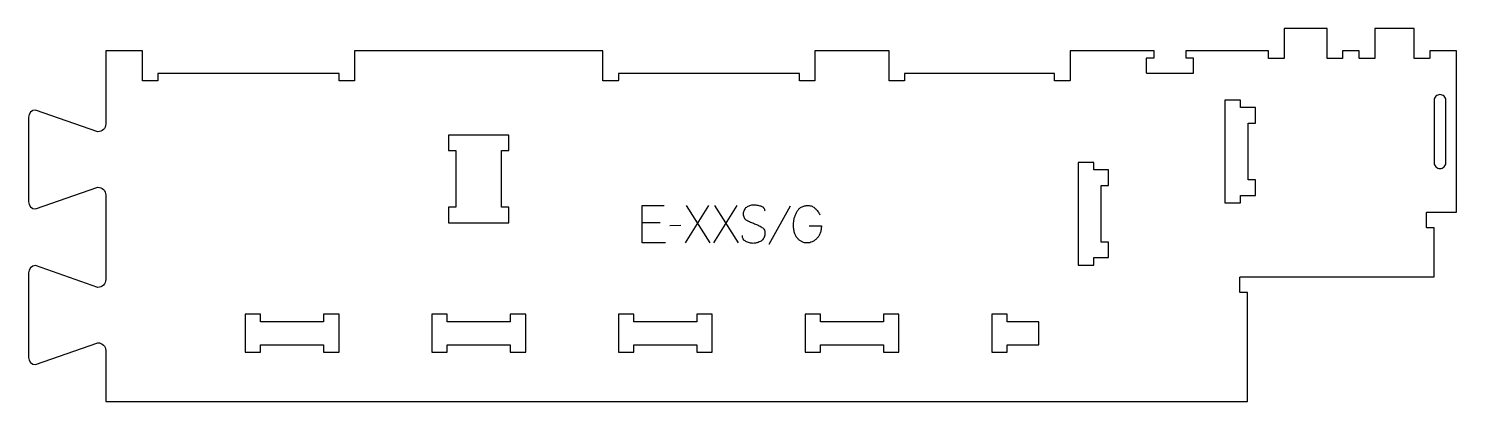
# Model space of a CAD drawing. Extents: x 0 to 1147, y 0 to 300.
import ezdxf

# ---------------------------------------------------------------- set-up
doc = ezdxf.new("R2010")
doc.units = 0
for name, color, linetype in [('1_ANYTOOL_1MMDEEP_LABELS_S', 2, 'CONTINUOUS'), ('3_ANYTOOL_CUTTHROUGH_INSID', 4, 'CONTINUOUS'), ('4_ANYTOOL_CUTTHROUGH_OUTSI', 5, 'CONTINUOUS')]:
    doc.layers.add(name, color=color, linetype=linetype)

msp = doc.modelspace()

# ---------------------------------------------------------------- linework, layer by layer
at = {"layer": '1_ANYTOOL_1MMDEEP_LABELS_S'}
for p, q in [((546.500405, 157.326075), (527.600405, 127.326075)), ((547.743262, 127.326075), (528.800405, 157.326075)), ((569.214691, 157.326075), (550.314691, 127.326075)), ((570.457548, 127.326075), (551.514691, 157.326075)), ((612.157548, 156.854647), (594.971833, 126.083218)), ((507.671833, 143.397504), (493.014691, 143.397504)), ((524.171833, 141.211789), (515.386119, 141.126075))]:
    msp.add_line(p, q, dxfattribs=at)
msp.add_lwpolyline([(511.957548, 127.326075), (493.014691, 127.326075), (493.014691, 157.326075), (510.843262, 157.326075)], dxfattribs=at)
for points in [[(591.843262, 152.740361, 0.071867), (591.650148, 154.076968, 0.100684), (591.023619, 155.258218, 0.047558), (590.549066, 155.734668, 0.038563), (589.999066, 156.123397, 0.037928), (589.301878, 156.470865, 0.026634), (588.564691, 156.726075, 0.028461), (585.541357, 157.412058, 0.041577), (582.457548, 157.668932, 0.036938), (580.955188, 157.557793, 0.041531), (579.489691, 157.213575, 0.041583), (578.112314, 156.636367, 0.038125), (576.843262, 155.847504, 0.057611), (575.773109, 154.8556, 0.065808), (574.978976, 153.635004, 0.06469), (574.50148, 152.175449, 0.046778), (574.357548, 150.640361, 0.052235), (574.519904, 149.090519, 0.075448), (575.064691, 147.640361, 0.076671), (575.980782, 146.467308, 0.061023), (577.186119, 145.583218, 0.021951), (580.214973, 144.055872, 0.018213), (583.357548, 142.776075, -0.02405), (586.459032, 141.470613, -0.02981), (589.400405, 139.840361, -0.068439), (590.541707, 138.87443, -0.079282), (591.350405, 137.622504, -0.076308), (591.775405, 136.043822, -0.047772), (591.800405, 134.397504, -0.046243), (591.50717, 132.716544, -0.06359), (590.857548, 131.145718, -0.064671), (589.884724, 129.861529, -0.057073), (588.628976, 128.847504, -0.067522), (585.660668, 127.484593, -0.070793), (582.436119, 126.983218, -0.064027), (579.297104, 127.345733, -0.070447), (576.371833, 128.526075, -0.054374), (575.213416, 129.375708, -0.074742), (574.314691, 130.486789, -0.075199), (573.791683, 131.793168, -0.057737), (573.628976, 133.197504)], [(627.371833, 141.126075), (637.143262, 141.083218, -0.031732), (636.875151, 138.075816, -0.048764), (636.130762, 135.158218, -0.050291), (635.021049, 132.84771, -0.060119), (633.436119, 130.840361, -0.036578), (631.704099, 129.353944, -0.050793), (629.745048, 128.193932, -0.051881), (627.792031, 127.526188, -0.053919), (625.743262, 127.283218, -0.055881), (623.708115, 127.490162, -0.055271), (621.768262, 128.140361, -0.05403), (619.842286, 129.299555, -0.038531), (618.157548, 130.797504, -0.067281), (616.609834, 132.908518, -0.049165), (615.586119, 135.329647, -0.047412), (614.913192, 138.533565, -0.028075), (614.728976, 141.811789, -0.03109), (614.896503, 144.503369, -0.031496), (615.398619, 147.152861, -0.031425), (616.249492, 149.781105, -0.02824), (617.407548, 152.290361, -0.064555), (618.936351, 154.441886, -0.078906), (621.002191, 156.067147, -0.076878), (623.625792, 157.041696, -0.050594), (626.428976, 157.326075, -0.039946), (628.088537, 157.193278, -0.052714), (629.691476, 156.758218, -0.053511), (631.074674, 156.042884, -0.05153), (632.278976, 155.054647, -0.040443), (634.3192, 152.631505, -0.04035), (635.943262, 149.911789)]]:
    msp.add_lwpolyline(points, format="xyb", dxfattribs=at)
at = {"layer": '3_ANYTOOL_CUTTHROUGH_INSID'}
for points in [[(973.999733, 242), (961.499733, 242), (961.499733, 159.5), (973.999733, 159.5), (973.999733, 165.5), (985.999733, 165.5), (985.999733, 178), (979.999733, 178), (979.999733, 223.5), (985.999733, 223.5), (985.999733, 236), (973.999733, 236)], [(337.499733, 143.5), (385.999733, 143.5), (385.999733, 156), (379.999733, 156), (379.999733, 201.5), (385.999733, 201.5), (385.999733, 214), (337.499733, 214), (337.499733, 201.5), (343.499733, 201.5), (343.499733, 156), (337.499733, 156)], [(855.999733, 192), (843.499733, 192), (843.499733, 109.5), (855.999733, 109.5), (855.999733, 115.5), (867.999733, 115.5), (867.999733, 128), (861.999733, 128), (861.999733, 173.5), (867.999733, 173.5), (867.999733, 186), (855.999733, 186)], [(211.749733, 64), (186.499733, 64), (186.499733, 70), (173.999733, 70), (173.999733, 39.5), (186.499733, 39.5), (186.499733, 45.5), (211.749733, 45.5), (236.999733, 45.5), (236.999733, 39.5), (249.499733, 39.5), (249.499733, 70), (236.999733, 70), (236.999733, 64)], [(386.999733, 64), (336.499733, 64), (336.499733, 70), (323.999733, 70), (323.999733, 39.5), (336.499733, 39.5), (336.499733, 45.5), (386.999733, 45.5), (386.999733, 39.5), (399.499733, 39.5), (399.499733, 70), (386.999733, 70)], [(511.749733, 64), (486.499733, 64), (486.499733, 70), (473.999733, 70), (473.999733, 39.5), (486.499733, 39.5), (486.499733, 45.5), (536.999733, 45.5), (536.999733, 39.5), (549.499733, 39.5), (549.499733, 70), (536.999733, 70), (536.999733, 64)], [(686.999733, 64), (636.499733, 64), (636.499733, 70), (623.999733, 70), (623.999733, 39.5), (636.499733, 39.5), (636.499733, 45.5), (686.999733, 45.5), (686.999733, 39.5), (699.499733, 39.5), (699.499733, 70), (686.999733, 70)], [(811.749733, 64), (786.499733, 64), (786.499733, 70), (773.999733, 70), (773.999733, 39.5), (786.499733, 39.5), (786.499733, 45.5), (811.999733, 45.5), (811.999733, 45.75), (811.999733, 63.75), (811.999733, 64)]]:
    msp.add_lwpolyline(points, close=True, dxfattribs=at)
msp.add_lwpolyline([(1129.499733, 241.749991), (1129.499733, 191.750001, 0.198913), (1130.890973, 188.391239, 0.198913), (1134.249732, 186.999994, 0.198913), (1137.608492, 188.391239, 0.198913), (1138.999733, 191.75), (1138.999733, 241.75, 0.198912), (1137.608488, 245.108759, 0.198912), (1134.249728, 246.5, 0.198912), (1130.890971, 245.108752, 0.198912)], format="xyb", close=True, dxfattribs=at)
at = {"layer": '4_ANYTOOL_CUTTHROUGH_OUTSI'}
msp.add_lwpolyline([(55.667412, 216.595396), (5.707953, 234.081348, 0.412073), (0, 228.331501), (0, 160.331501, 0.412073), (5.707953, 154.581655), (55.667412, 172.067606, -0.084369), (55.75, 172.081642, -0.414214), (62, 165.831642), (62, 97.831642, -0.414214), (55.75, 91.581642, -0.084369), (55.667412, 91.595678), (5.707953, 109.081629, 0.412073), (0, 103.331783), (0, 35.331783, 0.412073), (5.707953, 29.581936), (55.667412, 47.067888, -0.084369), (55.75, 47.081923, -0.411451), (61.999727, 40.889752), (61.999733, 0), (211.749733, 0), (511.749733, 0), (811.749733, 0), (979.499733, 0), (979.499733, 87.5), (973.749733, 87.5, -0.414214), (973.499733, 87.75), (973.499733, 99.75, -0.414214), (973.749733, 100), (1129.499733, 100), (1129.499733, 139.5), (1123.749733, 139.5, -0.414214), (1123.499733, 139.75), (1123.499733, 151.75, -0.414214), (1123.749733, 152), (1147.499733, 152), (1147.499733, 281.5), (1125.999733, 281.5), (1125.999733, 275.75, -0.414214), (1125.749733, 275.5), (1113.749733, 275.5, -0.414214), (1113.499733, 275.75), (1113.499733, 299.5), (1081.910733, 299.5), (1081.910733, 275.75, -0.414214), (1081.660733, 275.5), (1069.660733, 275.5, -0.414214), (1069.410733, 275.75), (1069.410733, 281.5), (1055.999733, 281.5), (1055.999733, 275.75, -0.414214), (1055.749733, 275.5), (1043.749733, 275.5, -0.414214), (1043.499733, 275.75), (1043.499733, 299.5), (1008.999733, 299.5), (1008.999733, 275.75, -0.414214), (1008.749733, 275.5), (996.749733, 275.5, -0.414214), (996.499733, 275.75), (996.499733, 281.5), (929.999733, 281.5), (929.999733, 276), (935.749733, 276, -0.414214), (935.999733, 275.75), (935.999733, 263.75, -0.414214), (935.749733, 263.5), (898.749733, 263.5, -0.414214), (898.499733, 263.75), (898.499733, 275.75, -0.414214), (898.749733, 276), (904.499733, 276), (904.499733, 281.5), (836.999733, 281.5), (836.999733, 257.75, -0.414214), (836.749733, 257.5), (824.749733, 257.5, -0.414214), (824.499733, 257.75), (824.499733, 263.5), (703.999733, 263.5), (703.999733, 257.75, -0.414214), (703.749733, 257.5), (691.749733, 257.5, -0.414214), (691.499733, 257.75), (691.499733, 281.5), (631.999733, 281.5), (631.999733, 257.75, -0.414214), (631.749733, 257.5), (619.749733, 257.5, -0.414214), (619.499733, 257.75), (619.499733, 263.5), (473.999733, 263.5), (473.999733, 257.75, -0.414214), (473.749733, 257.5), (461.749733, 257.5, -0.414214), (461.499733, 257.75), (461.499733, 281.5), (261.999733, 281.5), (261.999733, 257.75, -0.414214), (261.749733, 257.5), (249.749733, 257.5, -0.414214), (249.499733, 257.75), (249.499733, 263.5), (211.749733, 263.5), (103.999733, 263.5), (103.999733, 257.75, -0.414214), (103.749733, 257.5), (91.749733, 257.5, -0.414214), (91.499733, 257.75), (91.499733, 281.5), (61.999733, 281.5), (61.999727, 222.773532, -0.411451), (55.75, 216.581361, -0.084369)], format="xyb", close=True, dxfattribs=at)

doc.saveas('drawing.dxf')
